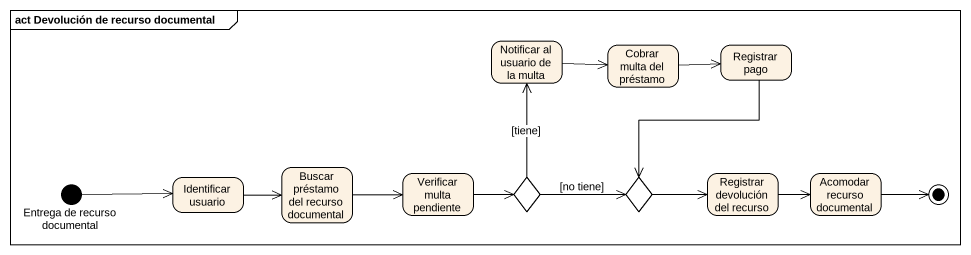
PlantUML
@startuml
mainframe act Devolución de recurso documental
hide empty description
state "Notificar al usuario de la multa" as Notificar_al_usuario_de_la
state "Cobrar multa del préstamo" as Cobrar_multa_del_préstamo
state "Registrar pago" as Registrar_pago
state "Entrega de recurso documental" as Entrega_de_recurso <<start>>
state "Identificar usuario" as Identificar_usuario
state "Buscar préstamo del recurso documental" as Buscar_préstamo_del_recurso
state "Verificar multa pendiente" as Verificar_multa_pendiente
state choice1 <<choice>>
state choice2 <<choice>>
state "Registrar devolución del recurso" as Registrar_devolución_del
state "Acomodar recurso documental" as Acomodar_recurso_documental
Notificar_al_usuario_de_la -right-> Cobrar_multa_del_préstamo
Cobrar_multa_del_préstamo -right-> Registrar_pago
Registrar_pago --> choice2
Entrega_de_recurso -right-> Identificar_usuario
Identificar_usuario -right-> Buscar_préstamo_del_recurso
Buscar_préstamo_del_recurso -right-> Verificar_multa_pendiente
Verificar_multa_pendiente -right-> choice1
choice1 -up-> Notificar_al_usuario_de_la : [tiene]
choice1 -right-> choice2 : [no tiene]
choice2 -right-> Registrar_devolución_del
Registrar_devolución_del -right-> Acomodar_recurso_documental
Acomodar_recurso_documental -right-> [*]
@enduml
